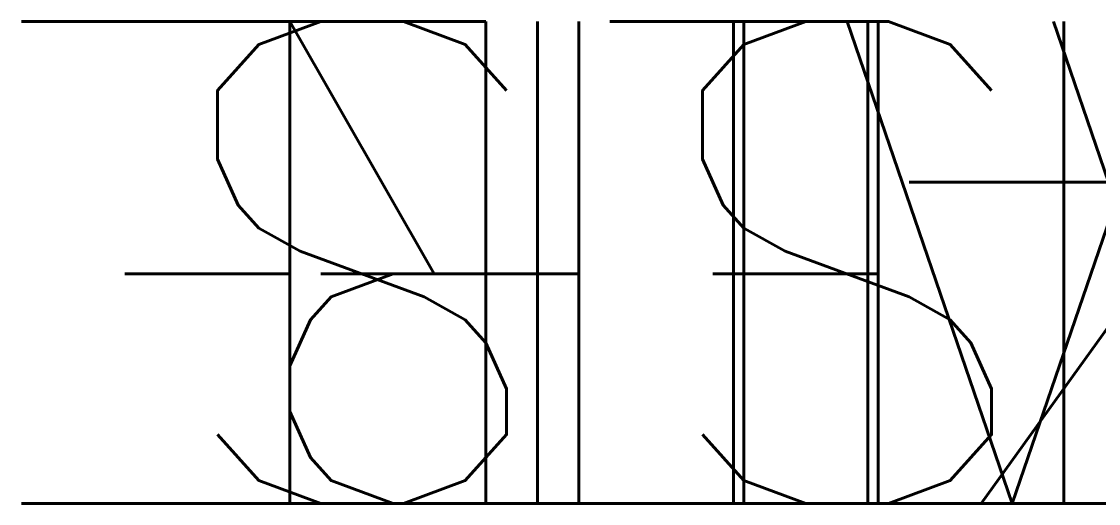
# Model space of a CAD drawing. Extents: x -1.13 to 0.92, y -0.18 to 1.58.
# Drawn here: x -0.8484 to -0.4012, y 1.3088 to 1.5088 of the extents above; entities that cross this region are included whole.
import ezdxf
from ezdxf.enums import TextEntityAlignment as Align

# ---------------------------------------------------------------- set-up
doc = ezdxf.new("R2010")
doc.units = 0
doc.layers.add('ASHADE', color=7, linetype='CONTINUOUS')
doc.layers.add('PESSOAS', color=41, linetype='CONTINUOUS')
doc.styles.add('ASHADE', font='simplex', dxfattribs={"height": 0.2})

# ---------------------------------------------------------------- blocks, each defined once
blk = doc.blocks.new('RM_SDB')
at = {"layer": 'ASHADE', "color": 1, "linetype": 'CONTINUOUS', "style": 'ASHADE', "flags": 1}
blk.add_attdef('NAME', text='', height=0.2, dxfattribs=at).set_placement((0, -0.15), align=Align.CENTER)
at = {"layer": 'ASHADE', "color": 7, "linetype": 'CONTINUOUS', "flags": 1}
for tag, p in [('COLOR', (-0.15, -0.19)), ('OPACITY', (-0.15, -0.205)), ('SURFACE', (-0.15, -0.22)), ('SURF1', (-0.15, -0.235)), ('SURF2', (-0.15, -0.25)), ('SURF3', (-0.15, -0.265)), ('SURF4', (-0.15, -0.28)), ('SHADINGRATE', (-0.15, -0.295)), ('DISPLACEMENT', (-0.15, -0.31)), ('DISP1', (-0.15, -0.325)), ('DISP2', (-0.15, -0.34)), ('DISP3', (-0.15, -0.355)), ('DISP4', (-0.15, -0.37)), ('DBOUND', (-0.15, -0.385)), ('SMOOTH', (-0.15, -0.4)), ('ATMOSPHERE', (-0.15, -0.415)), ('ATMO1', (-0.15, -0.43024)), ('ATMO2', (-0.15, -0.44524)), ('ATMO3', (-0.15, -0.46024)), ('ATMO4', (-0.15, -0.47524)), ('TCOORD', (-0.15, -0.49))]:
    blk.add_attdef(tag, p, '', height=0.01, dxfattribs=at)
at = {"layer": 'ASHADE', "color": 1, "linetype": 'CONTINUOUS', "style": 'ASHADE', "flags": 1}
blk.add_attdef('ACADCOLOR', (0.23, -0.475), '', height=0.1, dxfattribs=at)
blk = doc.blocks.new('02ZFMA01')
at = {"layer": 'ASHADE'}
ref = blk.add_blockref('RM_SDB', (0, 0), dxfattribs=at)
ref.add_attrib('NAME', 'BLACK MATTE', dxfattribs={"color": 1, "linetype": 'CONTINUOUS', "height": 0.2, "style": 'ASHADE'}).set_placement((0, -0.15), align=Align.CENTER)
ref = blk.add_blockref('RM_SDB', (0, 0), dxfattribs=at)
ref.add_attrib('NAME', 'BLACK EYES', dxfattribs={"color": 1, "linetype": 'CONTINUOUS', "height": 0.2, "style": 'ASHADE'}).set_placement((0, -0.15), align=Align.CENTER)
ref = blk.add_blockref('RM_SDB', (0, 0), dxfattribs=at)
ref.add_attrib('NAME', 'BLUE MATTE', dxfattribs={"color": 1, "linetype": 'CONTINUOUS', "height": 0.2, "style": 'ASHADE'}).set_placement((0, -0.15), align=Align.CENTER)
ref = blk.add_blockref('RM_SDB', (0, 0), dxfattribs=at)
ref.add_attrib('NAME', 'BLACK HAIR', dxfattribs={"color": 1, "linetype": 'CONTINUOUS', "height": 0.2, "style": 'ASHADE'}).set_placement((0, -0.15), align=Align.CENTER)
ref = blk.add_blockref('RM_SDB', (0, 0), dxfattribs=at)
ref.add_attrib('NAME', 'RED LIPS', dxfattribs={"color": 1, "linetype": 'CONTINUOUS', "height": 0.2, "style": 'ASHADE'}).set_placement((0, -0.15), align=Align.CENTER)

msp = doc.modelspace()

# ---------------------------------------------------------------- block references
at = {"layer": 'PESSOAS', "rotation": 180}
msp.add_blockref('02ZFMA01', (0.02162, 1.35879, -0.00301), dxfattribs=at)

doc.saveas('drawing.dxf')
